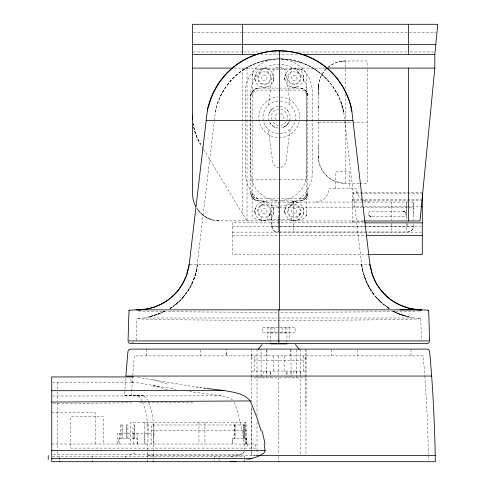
<?xml version="1.0" encoding="UTF-8"?>
<svg xmlns="http://www.w3.org/2000/svg" width="486" height="486" viewBox="0 0 486 486"><rect width="100%" height="100%" fill="white"/><g stroke="black" fill="none" stroke-linecap="round" stroke-linejoin="round"><path stroke-width="0.36" stroke-dasharray="2.43 1.82" d="M59.735 458.978L59.735 456.263L59.735 461.7M219.071 461.7L219.071 456.263M226.19 352.49L226.19 355.892L226.19 349.094M255.016 455.394L251.578 455.394L251.578 450.091M251.578 449.343L251.578 406.247M251.578 375.848L251.578 377.889L305.967 377.889M251.578 355.892L251.578 354.191M257.015 377.889L257.015 375.848M261.097 375.623L261.097 377.889L261.097 349.847M266.535 373.351L266.535 371.085M270.611 374.487L270.611 371.085L270.611 377.889M279.152 231.992C269.293 233.31 271.607 220.079 271.874 214.314M278.672 217.035L278.672 231.992L278.672 202.073M286.928 374.487L286.928 371.085L286.928 377.889M291.011 374.487L291.011 371.085M296.448 373.351L296.448 371.085M300.53 374.487L300.53 371.085M305.967 406.247L305.967 377.361M305.967 376.759L305.967 349.659M318.287 152.082L318.287 151.644M318.287 92.528L318.287 90.943M318.287 89.898L318.287 90.42L318.743 83.252M318.287 154.943C318.002 162.476 320.894 170.064 326.252 175.391C334.647 184.407 348.019 183.994 359.263 183.356M318.287 151.796L318.287 151.413M318.287 148.187L318.287 145.642M318.287 108.627L318.287 104.089M318.287 96.143L318.287 94.721M318.287 92.686L318.287 94.175M335.802 188.477L335.783 171.667L349.379 171.667L349.379 188.477M406.49 217.035L406.49 202.073L406.49 221.112M413.294 214.314L413.294 202.073L271.874 202.073L271.874 226.549A5.437 5.437 0 0 0 277.312 231.992M305.967 357.137C305.943 359.045 302.717 360.363 300.585 360.211L257.015 360.211C254.877 360.314 251.712 359.184 251.578 357.167M153.175 457.472L153.175 455.552L147.471 455.443L148.011 436.033M153.175 455.552L153.704 436.246M136.214 340.437L136.912 318.555M326.252 68.939C321.191 73.969 318.269 81.041 318.287 88.173L318.379 158.357M318.379 85.967L318.287 88.173A27.234 27.234 0 0 1 326.027 69.158M144.135 396.139A18.747 7.132 86.1 0 0 142.483 395.647L124.623 395.246L125.777 377.525M131.372 395.653L132.696 376.049M132.751 375.326L134.349 355.892L423.191 355.892L424.794 375.326M343.76 112.199L343.748 112.096A65.331 65.331 0 0 0 215.371 112.096L214.441 119.945M196.514 270.149L214.271 121.409M268.418 105.11L272.5 73.757A6.798 6.798 0 0 1 279.298 66.959A6.798 6.798 0 0 1 286.096 73.757L290.172 105.11M290.172 129.434L286.096 160.787A6.798 6.798 0 0 1 279.298 167.585A6.798 6.798 0 0 1 272.5 160.787L268.454 129.464M191.794 283.976L195.329 274.839L197.395 264.773M254.98 212.892L254.822 211.161L255.49 207.656L254.98 209.43M284.893 79.631L284.735 77.9L285.404 74.394L284.893 76.168M284.893 212.892L284.735 211.161L285.404 207.656L284.893 209.43M301.18 88.215C304.941 88.889 307.881 92.413 307.851 96.24L307.851 192.784C307.869 197.164 304.072 200.997 299.692 200.943L279.298 200.943M196.387 270.738L195.973 272.5M196.636 269.56L194.528 277.342M195.822 273.077C192.942 284.067 186.879 294.188 178.544 301.903M255.49 74.394L254.822 77.9L255.49 81.405M273.697 79.631L273.187 81.405L273.855 77.9L273.187 74.394M303.106 81.405L303.774 77.9L303.106 74.394M273.187 214.66L273.855 211.161L273.187 207.656M307.717 194.266C306.939 198.009 303.507 200.833 299.692 200.943A8.159 8.159 0 0 0 307.851 192.784M303.106 214.66L303.774 211.161L303.106 207.656M195.372 274.699L195.25 275.112M195.19 275.313L194.935 276.127M244.677 451.294L243.352 453.043M217.941 102.546L218.293 101.568M194.388 277.743L191.381 284.82M269.183 113.268L269.633 112.272L269.396 112.77M283.8 127.174L283.302 127.387L286.989 124.963L289.413 121.275M288.957 122.265L289.2 121.773M191.715 284.146L191.466 284.65M220.48 96.368C226.519 83.513 236.889 72.76 249.506 66.242M191.29 284.99L186.417 292.991M189.674 287.973L192.049 283.447M288.405 123.225L288.696 122.751M189.279 288.641L183.198 297.067M186.223 293.258L180.421 300.081L176.06 304.084M287.742 124.13L288.083 123.681M184 296.12L184.85 295.069M183.344 296.903L180.421 300.081M270.854 110.413L272.439 108.828L272.014 109.192M271.218 109.988L271.607 109.581M286.989 124.963L287.378 124.556M169.918 308.561L175.179 304.801L180.033 300.47M178.307 302.122L176.649 303.592M286.151 125.716L286.582 125.352M175.981 304.151L175.312 304.698M328.099 67.256C332.928 63.223 339.192 60.963 345.479 60.975L367.24 60.975L367.24 67.493M169.736 308.677L176.704 303.537M285.252 126.378L285.707 126.056M170.009 308.507L172.609 306.745M244.494 69.127C251.967 64.389 260.399 61.175 269.129 59.76M284.292 126.937L284.778 126.67M162.063 312.455L164.742 311.101M164.906 311.052L164.153 311.441M164.833 311.089L163.533 311.751M159.031 313.756L164.608 311.113M164.031 311.502L157.464 314.351L158.91 313.804M161.85 312.553L161.425 312.741M161.182 312.85L160.41 313.184M131.329 343.31L134.106 342.095M159.906 313.397L159.28 313.652M149.974 316.544L159.08 313.731L158.302 314.035M157.464 314.351L159.08 313.731M155.83 314.922L157.16 314.46M156.948 314.539L146.225 317.759L142.775 318.063A141.918 1.737 0 0 0 278.818 320.292A141.918 1.737 0 0 0 414.868 318.063L411.429 317.759L400.859 314.588M155.714 314.958L155.131 315.147M154.9 315.22L153.989 315.499M152.009 316.052L155.66 314.977M260.836 69.048L264.341 68.38L267.841 69.048M290.75 69.048L294.255 68.38L297.76 69.048M257.416 88.215C253.649 88.889 250.715 92.413 250.74 96.24L250.74 192.784C250.679 197.14 254.543 201.004 258.898 200.943L278.539 200.943M267.841 86.751L264.341 87.419L260.836 86.751M297.76 220.006L294.255 220.68L290.75 220.006L292.523 220.516M150.368 316.453L152.252 315.991L148.819 316.793L149.779 316.586M247.939 459.556L243.541 460.467M258.898 88.081C254.53 88.166 250.825 91.872 250.74 96.24A8.159 8.159 0 0 1 258.898 88.081L278.539 88.081M290.75 86.751L294.255 87.419L297.76 86.751M260.836 202.31L264.341 201.641L267.841 202.31L266.073 201.799M290.75 202.31L294.255 201.641L297.76 202.31M262.61 220.516L260.836 220.006L264.341 220.68L267.841 220.006M279.991 231.992L407.851 231.992C412.262 232.059 414.06 227.217 413.294 223.493M267.695 60.003L273.096 59.237A65.136 64.948 0 0 1 278.794 58.928M341.093 61.333L345.479 60.975L345.479 67.493M315.39 202.073C322.668 202.182 329.083 195.749 328.992 188.477L356.183 188.477C356.238 192.699 358.249 196.891 361.712 199.363M294.255 87.419L295.986 87.261M262.61 201.799L264.341 201.641M292.523 201.799L294.255 201.641M264.341 220.68L266.073 220.516M53.168 403.55L131.591 402.773M139.433 402.694L192.906 402.165M301.053 198.859C303.957 198.932 306.569 196.326 306.49 193.416A5.437 5.437 0 0 1 301.053 198.859L257.537 198.859C254.634 198.932 252.027 196.326 252.1 193.416A5.437 5.437 0 0 0 257.537 198.859L257.537 198.859M230.735 456.263L235.133 455.929L239.343 454.975A21.773 20.187 -70.5 0 0 240.357 454.574M193.331 32.459L241.846 32.459M243.358 32.459L408.495 32.459M409.242 32.459L436.203 32.459M193.197 51.984L241.979 51.984M243.346 51.984L261.116 51.984M273.709 51.984L284.079 51.984M298.149 51.984L407.754 51.984M410.154 51.984L434.508 51.984M260.721 54.505L298.659 54.505M234.264 68.101L325.93 68.101M279.298 88.081L299.692 88.081C304.06 88.166 307.766 91.872 307.851 96.24A8.159 8.159 0 0 0 299.692 88.081M280.045 90.074L257.537 90.074A5.437 5.437 0 0 0 252.1 95.517M280.799 90.074L301.053 90.074A5.437 5.437 0 0 1 306.49 95.517M318.287 122.162L352.235 122.162M352.982 122.162L367.24 122.162M252.1 179.82L278.539 179.82M279.298 179.82L306.49 179.82M359.737 183.356L367.24 183.356L367.24 69.231M422.291 192.705L352.192 192.705L352.192 222.849M352.192 193.793L360.958 193.793M361.238 193.793L421.562 193.793M352.192 199.776L420.833 199.776M352.192 200.864L422.291 200.864M352.192 206.307L420.104 206.307M271.874 207.516L278.672 207.516M279.432 207.516L361.772 207.516M362.526 207.516L407.851 207.516M409.212 207.516L413.294 207.516M363.777 220.96L217.327 220.851M352.192 221.44L364.251 221.44M364.251 222.849L232.278 222.849L232.278 254.549L367.787 254.549M232.278 226.5L421.55 226.5M271.874 226.549L364.214 226.549M364.974 226.549L413.294 226.549A5.437 5.437 0 0 1 407.851 231.992M232.278 232.138L422.291 232.138M232.278 235.346L279.784 235.346M280.525 235.346L365.138 235.346M190.002 264.244L369.111 264.244M144.415 318.002L277.366 318.002M278.824 318.002L413.24 318.002M277.998 327.2L262.452 327.2L262.452 332.643L277.652 332.643M279.353 327.2L295.087 327.2L295.087 332.643L279.383 332.643M270.611 333.013L277.287 333.013M279.505 333.013L286.928 333.013M251.578 371.085L305.967 371.085M52.5 382.367L133.601 382.367L130.953 382.367L130.91 377.604M124.586 395.246L142.483 395.653L141.195 395.561M52.5 396.005L221.343 395.829L228.481 397.493L233.292 400.355M51.747 412.748L95.256 412.748L95.256 444.022M120.656 424.964L122.077 424.964L122.077 438.56M234.361 424.964L234.367 438.56L234.331 424.964L235.765 424.964M244.695 438.56L244.689 424.964L243.255 424.964L243.255 438.56M151.365 430.426L246.548 430.426M51.747 444.022L255.709 444.022L255.709 448.104L70.78 448.104L70.78 416.83L103.415 416.83L103.415 444.022M53.217 454.592L240.37 454.617M147.471 455.497L255.029 455.497M52.488 456.263L244.665 456.263L244.665 461.7M281.03 58.976L289.984 59.76L300.561 62.39M369.779 202.073L367.124 201.811L362.222 199.782M221.343 395.829L187.529 391.254M136.669 382.61L175.756 389.316M206.441 388.448L202.261 387.883M137.66 377.288L195.737 386.959M404.261 211.343L371.231 211.149A2.722 2.722 0 0 0 368.51 213.87A2.722 2.722 0 0 0 371.231 216.592L403.259 216.592A2.722 2.722 0 0 0 405.98 213.87A2.722 2.722 0 0 0 403.259 211.149L405.178 211.951L405.786 212.868L404.261 211.343L405.178 211.951M370.229 216.398L371.231 216.592L369.305 215.796L368.698 214.873L370.229 216.398L369.305 215.796M408.155 316.647L408.835 316.793L404.388 315.712M408.082 316.635L401.096 314.673M405.008 315.882L406.357 316.234M404.224 315.663L401.217 314.715L405.057 315.894M401.217 314.715L402.262 315.062L399.146 313.956M212.285 219.909C206.064 218.117 200.56 214.059 197.006 208.646A27.198 27.198 0 0 0 219.769 220.96C210.724 220.911 202.024 216.161 197.006 208.646M300.974 62.53L304.649 63.927M400.95 314.624L398.471 313.695M400.743 314.545L400.008 314.284M399.316 314.023L400.762 314.557L392.664 311.004M300.658 62.421C311.678 66.181 321.641 72.943 329.21 81.794M399.911 314.248L399.431 314.065M399.049 313.92L394.116 311.751M398.277 313.616L397.888 313.458M397.536 313.312L399.243 313.992L393.885 311.635M305.056 64.103L306.666 64.808A65.379 65.343 -29.8 0 1 312.875 68.04L314.205 68.866M275.295 127.387L274.298 126.937L274.79 127.174M393.648 311.514L396.017 312.65L392.955 311.07M392.81 311.083L393.253 311.313M393.04 311.162L394.304 311.842M144.099 396.126L145.703 397.487L147.513 400.1M389.395 308.689L388.77 308.294M314.539 69.073L316.829 70.598M377.191 298.507L383.168 304.181L389.45 308.659M389.237 308.592L387.427 307.389M388.654 308.215L385.969 306.356M375.38 296.442L380.435 301.776L379.937 301.308L389.165 308.525M387.366 307.352L386.99 307.091M317.151 70.822L317.795 71.278M138.243 395.944A20.509 7.794 85.7 0 0 136.208 395.24A20.509 7.8 85.8 0 1 138.243 395.914L140.229 397.858L142.064 400.768M273.345 126.378L272.439 125.716L272.883 126.056M379.937 301.308L383.8 304.698M379.688 301.065L374.038 294.777M376.577 297.827L380.435 301.776M286.989 109.581L287.742 110.413L287.378 109.988M376.99 298.289L373.284 293.793M375.283 296.326L374.992 295.974M376.51 297.748L371.067 290.616M373.941 294.656L370.198 289.243M373.473 294.048L369.129 287.426M373.09 293.532L371.79 291.697M270.854 124.13L270.192 123.225L270.508 123.681M371.602 291.43L366.377 281.929L362.896 271.498M332.904 86.538L338.639 96.368M370.891 290.342L366.693 282.639L363.917 275.289M370.113 289.103L369.53 288.131M203.166 148.643C198.282 141.201 194.406 132.933 193.197 124.039M203.555 149.287L246.931 220.96M369.451 287.991L367.969 285.282M369.05 287.287L368.813 286.862M368.734 286.722C365.01 279.948 362.647 272.446 361.718 264.773L344.841 121.409M142.629 401.91L145.83 411.514L147.768 424.242M148.607 402.28C151.839 409.813 153.06 418.039 153.6 426.161M340.826 101.568L343.748 112.096L341.47 103.403M234.416 402.232C239.586 417.535 243.243 433.397 244.634 449.507M363.771 274.797L363.485 273.806M363.352 273.308L363.176 272.646M363.097 272.312L362.86 271.334M362.866 271.364L361.718 264.773M362.781 271L362.568 270.009M193.07 123.31L194.576 130.582L197.055 137.587L200.432 144.129A54.389 54.389 0 0 1 193.161 123.924M284.735 77.9L285.404 81.405M284.735 211.161L285.404 214.66M254.822 211.161L255.49 214.66M343.809 112.6L344.671 119.945M424.849 376.049L427.237 415.785L428.433 454.082M420.742 318.555L421.441 340.437M428.464 455.552L428.464 460.333M413.294 202.073L413.294 220.073M411.004 349.094L411.004 355.892M407.851 223.609L407.851 226.549M406.49 223.268L406.49 231.992M391.534 202.073L391.534 220.024M391.534 223.584L391.534 231.992M357.368 349.944L357.368 355.892M345.479 69.231L345.479 88.385M345.479 94.12L345.479 120.492M345.479 121.33L345.479 183.356A27.234 27.234 0 0 1 318.269 156.158M331.355 349.774L331.355 355.892M318.287 106.896L318.287 107.625M305.967 349.094L305.967 455.394M303.246 355.892L303.246 371.085M300.53 349.331L300.53 454.641M296.448 349.847L296.448 377.889M293.732 371.085L293.732 375.338M293.732 377.464L293.732 377.889M293.629 202.073L293.629 231.992M291.011 349.847L291.011 377.889M290.561 349.094L290.561 355.892M289.65 327.2L289.65 340.042M286.928 327.2L286.928 342.442M285.574 327.2L285.574 332.643M284.213 355.892L284.213 371.085M282.852 327.2L282.852 332.643M278.77 355.892L278.77 374.785M278.77 377.78L278.77 454.276M278.77 456.275L278.77 460.546M274.693 327.2L274.693 332.643M273.332 355.892L273.332 371.085M271.972 327.2L271.972 332.643M270.611 327.2L270.611 343.894M267.932 327.2L267.895 340.042M266.984 349.944L266.984 355.892M266.535 349.847L266.535 377.889M263.813 371.085L263.813 375.338M263.813 377.464L263.813 377.889M257.015 349.094L257.015 415.354M257.015 422.061L257.015 449.35M257.015 450.091L257.015 454.641M254.293 355.892L254.293 371.085M251.578 349.094L251.578 402.365M251.578 407.663L251.578 455.394M247.55 444.022L247.55 448.104M247.022 68.101L247.022 119.556M247.022 120.315L247.022 220.96M246.548 444.022L246.548 424.989L151.365 424.989L151.365 444.022M246.347 444.046L246.347 438.603L232.636 438.603L232.636 444.046M246.232 438.603L246.232 444.046M245.716 444.022L245.716 422.267L130.801 422.291L130.801 444.046M245.023 422.291L245.023 444.046M244.658 424.964L244.622 438.56M243.298 424.964L243.328 438.56M242.605 68.101L242.605 213.81M235.692 424.964L235.759 438.56M232.751 438.603L232.751 444.046M214.733 456.263L214.733 461.7M204.922 422.267L204.922 444.022M200.177 349.944L200.177 355.892M198.932 422.267L198.932 444.022M153.394 444.022L153.394 433.148L117.12 433.148L117.12 444.022M153.175 459.392L153.175 460.546M147.471 455.552L147.471 457.472M147.471 459.392L147.471 460.546M146.541 349.094L146.541 355.892M144.907 433.148L144.907 444.022M144.542 422.267L144.542 444.022M137.167 444.046L137.246 438.603L118.128 438.603L118.213 444.046M137.076 433.148L137.076 444.022M134.33 438.56L134.343 424.964L132.921 424.964L132.982 438.56M134.282 424.964L134.288 438.56M133.437 433.148L133.437 444.022M127.885 438.56L127.94 424.964L126.518 424.964L126.518 438.56M126.579 424.964L126.567 438.56M125.588 456.263L125.588 460.339M122.071 424.964L122.022 438.56M120.71 424.964L120.716 438.56M119.246 433.148L119.246 444.022M92.37 456.263L92.37 461.7M57.184 382.367L57.184 390.203M57.184 391.965L57.184 400.98M57.184 402.906L57.184 449.477M57.184 451.409L57.184 456.257M280.78 109.247A8.159 8.159 0 0 1 287.141 119.513M286.126 121.737A8.159 8.159 0 0 1 280.78 125.291M278.563 125.394A8.159 8.159 0 0 1 272.47 121.737M271.455 119.513A8.159 8.159 0 0 1 278.563 109.143M280.458 100.997A16.317 16.317 0 0 1 293.228 125.765A16.317 16.317 0 0 1 265.362 125.765A16.317 16.317 0 0 1 278.132 100.997M280.75 96.927A20.394 20.394 0 0 1 299.643 118.724M299.224 121.609A20.394 20.394 0 0 1 276.874 137.526A20.394 20.394 0 0 1 258.904 116.786A20.394 20.394 0 0 1 277.84 96.927M280.799 113.481A4.076 4.076 0 0 1 282.463 119.842M276.127 119.842A4.076 4.076 0 0 1 278.928 113.208M278.32 128.104A10.88 10.88 0 0 1 269.87 111.841A10.88 10.88 0 0 1 288.18 110.99A10.88 10.88 0 0 1 281.279 127.97M419.272 311.034A149.822 1.835 0 0 1 279.438 312.231M276.965 312.231A149.822 1.835 0 0 1 138.358 311.034M362.453 270.878A48.752 39.33 86.8 0 1 361.42 264.821M197.644 264.809A42.112 28.947 -84 0 1 195.591 274.815M183.957 296.023A55.866 34.172 -75.7 0 1 183.301 296.806M183.441 297.487A78.07 56.309 -87.1 0 1 170.082 308.744M190.937 286.169A56.109 39.785 -85.3 0 1 186.345 293.435M194.503 277.816A47.488 33.163 -84.5 0 1 192.219 283.381M362.732 269.955A40.958 27.514 83.8 0 1 361.888 264.755M368.169 285.088A47.543 32.805 84.1 0 1 364.154 275.161M387.056 306.885A79.534 56.935 86.1 0 1 379.827 300.883M215.17 112.059A65.154 65.13 47.4 0 1 244.422 69.006M317.716 71.393A65.167 64.772 67.9 0 1 343.572 112.126M280.458 58.873A65.191 65.088 -4.5 0 1 300.992 62.481M249.531 66.284A65.282 65.13 0.8 0 1 267.707 60.057M148.066 424.126A53.083 27.252 -87.9 0 1 148.315 436.051M147.471 424.363A53.083 26.639 -88 0 1 147.701 436.021M153.789 424.387A54.888 28.145 -87.9 0 1 154.013 436.258M153.351 426.246A55.167 27.781 -88 0 1 153.448 436.234M129.094 455.467A149.688 7.314 0.2 0 1 136.511 453.292M243.608 452.721A12.423 11.561 -72.7 0 1 240.327 454.459M239.349 455.005A21.773 20.266 -72.5 0 0 240.382 454.653A13.122 12.423 -83.6 0 0 243.425 453.171M152.817 385.981A156.917 3.335 9.9 0 1 158.825 386.832M133.079 382.263A156.917 3.937 10.9 0 1 131.572 381.644M167.281 389.754A156.705 6.506 15.2 0 1 151.675 384.523M167.257 384.116A156.814 6.421 15 0 1 152.483 379.238M327.856 67.451A27.234 27.234 0 0 1 345.479 60.957M318.397 85.755L318.287 88.173L318.397 85.755M252.191 74.194L252.1 213.876A5.437 5.437 0 0 0 257.537 219.32L261.62 219.32L261.62 217.388A6.798 6.798 0 0 1 258.971 206.987A6.798 6.798 0 0 1 269.706 206.987A6.798 6.798 0 0 1 267.057 217.388L267.057 219.32L291.533 219.32L291.533 217.388A6.798 6.798 0 0 1 288.884 206.987A6.798 6.798 0 0 1 299.619 206.987A6.798 6.798 0 0 1 296.976 217.388L296.976 219.32L301.053 219.32A5.437 5.437 0 0 0 306.49 213.876L306.49 75.184A5.437 5.437 0 0 0 301.053 69.741L296.976 69.741L296.976 71.667A6.798 6.798 0 0 1 299.619 82.073A6.798 6.798 0 0 1 288.884 82.073A6.798 6.798 0 0 1 291.533 71.667L291.533 69.741L267.057 69.741L267.057 71.667A6.798 6.798 0 0 1 269.706 82.073A6.798 6.798 0 0 1 258.971 82.073A6.798 6.798 0 0 1 261.62 71.667L261.62 69.741L257.537 69.741A5.437 5.437 0 0 0 252.1 75.184L252.483 73.179L252.191 74.194M306.49 213.876L306.113 215.881L306.49 213.876M270.89 212.977L268.764 216.319L270.89 212.977M300.804 212.977L298.677 216.319L300.804 212.977M261.839 204.837L260.618 205.469L263.102 204.472L261.839 204.837M291.752 204.837L290.531 205.469L293.015 204.472L291.752 204.837M302.043 69.832L301.053 69.741L303.057 70.124L302.043 69.832M258.898 200.943C254.53 200.858 250.825 197.152 250.74 192.784A8.159 8.159 0 0 0 258.898 200.943M312.298 172.615L312.298 92.389A33.473 33.473 0 0 0 278.824 58.921A33.473 33.473 0 0 0 245.357 92.389L245.357 172.615A33.473 33.473 0 0 0 278.824 206.088A33.473 33.473 0 0 0 312.298 172.615M306.86 172.615L306.86 92.389A28.03 28.03 0 0 0 278.824 64.359A28.03 28.03 0 0 0 250.794 92.389L250.794 172.615A28.03 28.03 0 0 0 278.824 200.651A28.03 28.03 0 0 0 306.86 172.615M291.193 83.203A6.118 6.118 0 0 0 300.372 77.9A6.118 6.118 0 0 0 291.193 72.602A6.118 6.118 0 0 0 291.193 83.203M292.894 80.257A2.722 2.722 0 0 0 296.976 77.9A2.722 2.722 0 0 0 292.894 75.549A2.722 2.722 0 0 0 292.894 80.257M261.28 83.203A6.118 6.118 0 0 0 270.459 77.9A6.118 6.118 0 0 0 261.28 72.602A6.118 6.118 0 0 0 261.28 83.203M262.981 80.257A2.722 2.722 0 0 0 267.057 77.9A2.722 2.722 0 0 0 262.981 75.549A2.722 2.722 0 0 0 262.981 80.257M261.28 216.458A6.118 6.118 0 0 0 270.459 211.161A6.118 6.118 0 0 0 261.28 205.857A6.118 6.118 0 0 0 261.28 216.458M262.981 213.512A2.722 2.722 0 0 0 267.057 211.161A2.722 2.722 0 0 0 262.981 208.804A2.722 2.722 0 0 0 262.981 213.512M291.193 216.458A6.118 6.118 0 0 0 300.372 211.161A6.118 6.118 0 0 0 291.193 205.857A6.118 6.118 0 0 0 291.193 216.458M292.894 213.512A2.722 2.722 0 0 0 296.976 211.161A2.722 2.722 0 0 0 292.894 208.804A2.722 2.722 0 0 0 292.894 213.512M259.579 219.405A9.52 9.52 0 0 0 273.855 211.161A9.52 9.52 0 0 0 259.579 202.917A9.52 9.52 0 0 0 259.579 219.405M289.492 219.405A9.52 9.52 0 0 0 303.774 211.161A9.52 9.52 0 0 0 289.492 202.917A9.52 9.52 0 0 0 289.492 219.405M259.579 86.144A9.52 9.52 0 0 0 273.855 77.9A9.52 9.52 0 0 0 259.579 69.656A9.52 9.52 0 0 0 259.579 86.144M288.775 85.682A9.52 9.52 0 0 0 303.732 78.756A9.52 9.52 0 0 0 290.257 69.261A9.52 9.52 0 0 0 288.775 85.682"/><path stroke-width="0.73" d="M129.009 310.396L128.037 340.929L429.618 340.929L428.646 310.396M364.524 220.96L420.007 220.96L434.818 68.101L434.818 54.505L437.746 24.3L192.571 24.3L192.571 193.762A27.198 27.198 0 0 0 195.609 206.258M189.254 264.165L186.818 274.675M208.202 106.671L207.218 111.519L189.145 264.998M189.042 265.672L186.606 275.283L182.59 283.927M186.63 275.222L184.17 280.987M183.878 281.57L179 289.298M182.262 284.486L177.044 291.715M429.46 341.907L428.889 342.824L427.018 343.614L130.637 343.614L128.766 342.824L128.195 341.907M258.376 349.331L262.069 344.525M178.635 289.778L173.97 294.996L168.539 299.619M176.649 292.165L171.084 297.608M170.185 298.349C164.426 302.978 157.683 306.362 150.526 308.197M168.199 299.868L165.799 301.514M165.459 301.733L161.073 304.224M160.745 304.388L154.597 306.97L147.519 308.877M248.619 459.398L258.175 456.403L263.941 453.086L265.119 450.814L264.129 444.247M150.247 308.27L146.632 309.041M147.252 308.926L141.93 309.655M146.219 309.114L144.476 309.375M143.759 309.467L140.43 309.758M136.615 309.813L136.116 309.843A149.822 1.835 0 0 0 129.537 310.554M236.105 461.463L230.735 461.7M141.712 309.673L136.924 309.843M140.223 309.77L139.421 309.807M137.489 309.837L421.575 309.843L419.892 309.813M139.221 309.813L138.553 309.831M51.747 402.043L250.284 400.932L256.505 416.411L261.091 430.833M136.08 309.843L140.721 309.837M51.747 390.714L223.925 390.525C233.037 392.105 244.087 393.332 250.284 400.932M192.571 44.42L435.796 44.42M192.571 54.505L257.118 54.505M300.931 54.505L434.818 54.505M192.571 68.101L232.751 68.101M326.319 68.101L434.818 68.101M206.167 120.455L352.945 120.455M420.833 206.307L422.291 206.307M365.004 222.849L422.291 222.849M365.885 235.346L422.291 235.346M368.546 254.549L422.291 254.549L422.291 193.793M400.014 309.825L421.575 309.843L421.004 309.807M270.611 343.894L286.928 343.894M431.665 376.049L125.874 376.049L127.927 351.457L128.766 349.774L130.521 349.094L427.024 349.094L428.78 349.774L429.618 351.457C432.832 386.048 434.472 420.773 435.262 455.497L435.262 461.7L51.747 461.7L51.747 376.923L133.607 376.923M255.782 455.497L435.262 455.497M51.747 458.359L252.325 458.413M51.747 450.382L265.101 450.54M421.502 309.837L421.538 309.843A149.822 1.835 0 0 1 427.923 310.578M418.975 309.807L420.846 309.843L415.354 309.467M419.697 309.807L418.889 309.77M418.683 309.758L408.866 308.27M223.925 390.525L207.048 388.527M203.749 388.083L205.238 388.29M414.637 309.375L412.383 309.023M200.062 387.579L201.526 387.785M196.447 387.063L197.887 387.269M412.122 308.975L403.21 306.496M408.586 308.197L398.368 304.388M402.894 306.38L393.654 301.733M398.04 304.224L390.914 299.868M393.314 301.514L386.485 296.26L380.429 289.711M390.228 299.358L390.574 299.619M389.887 299.103L388.861 298.295M388.478 297.985L382.057 291.703L376.808 284.401M295.47 344.525L299.139 349.331M380.095 289.273L375.714 282.481L372.489 275.222M376.516 283.915L372.507 275.283L370.059 265.581M372.294 274.675L369.846 264.062L351.913 111.683M350.91 106.671L351.907 111.628M369.968 264.961L369.858 264.141M408.495 24.3L408.495 54.505M408.495 68.101L408.495 220.96M279.559 50.763L279.559 309.843M278.824 309.807L278.824 343.602M278.77 461.311L278.77 461.7M242.605 24.3L242.605 54.505M153.175 461.311L153.175 461.7M147.471 461.311L147.471 461.7M92.37 461.36L92.37 461.7M59.735 461.36L59.735 461.7M48.254 455.582L48.254 459.489M207.303 110.826A73.489 73.489 0 0 1 351.809 110.826M279.559 50.981A73.362 73.107 0 0 1 350.977 106.653M208.555 106.756A73.362 72.912 -68.9 0 1 279.559 50.781M261.893 430.602A149.846 146.979 88.4 0 1 264.985 444.089M192.699 119.635A54.389 54.389 0 0 1 192.571 115.966"/></g></svg>
